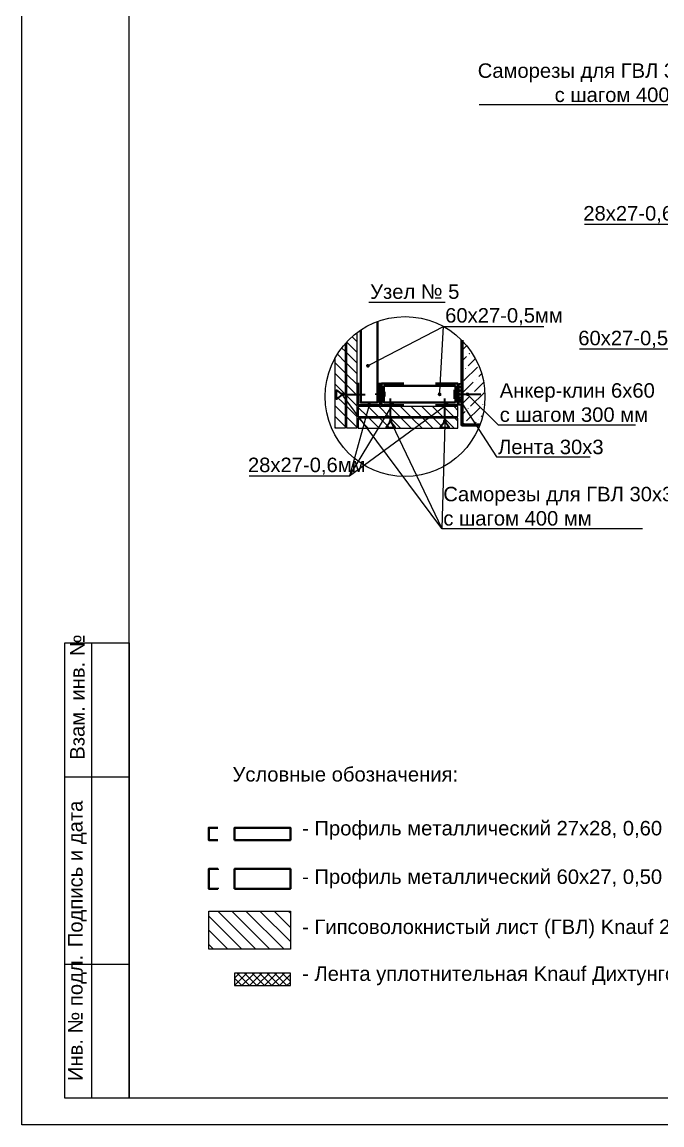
# Model space of a CAD drawing. Header units: millimetres. Extents: x 0 to 146, y 0 to 23.
# Drawn here: x 75.19 to 81.83, y 0.09 to 11.53 of the extents above; entities that cross this region are included whole.
import ezdxf

# ---------------------------------------------------------------- set-up
doc = ezdxf.new("R2010")
doc.units = ezdxf.units.MM
doc.layers.add('PDF _0', color=7, linetype='Continuous')
doc.layers.add('PDF _Текст', color=7, linetype='Continuous')
doc.styles.add('PDF GOST Common-Identity-H', font='arial.ttf')

msp = doc.modelspace()

# ---------------------------------------------------------------- linework, layer by layer
at = {"layer": 'PDF _0', "lineweight": 25}
for points in [[(75.186, 23.417), (108.171, 23.417), (108.171, 0.094), (75.186, 0.094)], [(76.297, 23.139), (107.893, 23.139), (107.893, 0.372), (76.297, 0.372)], [(79.722, 7.779), (79.749, 7.779), (79.749, 7.556), (79.722, 7.556)], [(79.708, 7.54), (78.675, 7.54), (78.675, 7.437), (79.708, 7.437)], [(79.708, 7.42), (78.675, 7.42), (78.675, 7.317), (79.708, 7.317)], [(75.631, 5.092), (76.297, 5.092), (76.297, 0.372), (75.631, 0.372)], [(77.123, 2.311), (77.971, 2.311), (77.971, 1.915), (77.123, 1.915)], [(77.391, 1.539), (77.971, 1.539), (77.971, 1.668), (77.391, 1.668)]]:
    msp.add_lwpolyline(points, close=True, dxfattribs=at)
for points in [[(82.854, 10.53), (82.84, 10.532), (82.013, 10.667), (81.985, 10.667), (79.928, 10.667)], [(79.576, 8.618), (78.785, 8.618)], [(78.659, 8.304), (78.659, 7.317), (78.556, 7.317), (78.556, 8.211)], [(78.659, 8.216), (78.613, 8.262)], [(78.539, 8.193), (78.539, 7.317), (78.436, 7.317), (78.436, 8.047)], [(78.539, 8.113), (78.505, 8.147)], [(78.659, 8.105), (78.556, 8.207)], [(79.749, 8.121), (79.797, 8.169)], [(78.539, 8.002), (78.46, 8.082)], [(78.659, 7.994), (78.556, 8.097)], [(79.749, 8.01), (79.799, 8.059)], [(79.813, 7.962), (79.887, 8.036)], [(78.539, 7.891), (78.436, 7.994)], [(78.659, 7.882), (78.556, 7.986)], [(79.749, 7.898), (79.757, 7.906)], [(79.771, 7.809), (79.91, 7.948)], [(78.539, 7.78), (78.436, 7.883)], [(78.659, 7.771), (78.556, 7.874)], [(79.749, 7.676), (79.868, 7.795)], [(79.882, 7.698), (79.973, 7.789)], [(79.924, 7.851), (79.952, 7.879)], [(78.539, 7.668), (78.436, 7.772)], [(78.539, 7.557), (78.436, 7.66)], [(78.659, 7.66), (78.556, 7.763)], [(79.84, 7.545), (79.979, 7.684)], [(78.539, 7.446), (78.436, 7.549)], [(79.016, 7.373), (79.022, 7.36), (79.54, 6.278), (78.526, 7.642), (78.518, 7.654)], [(78.659, 7.549), (78.556, 7.652)], [(79.749, 7.565), (79.826, 7.642)], [(79.816, 7.658), (79.826, 7.649), (80.126, 7.352), (80.153, 7.352), (81.552, 7.352)], [(78.539, 7.335), (78.436, 7.438)], [(78.659, 7.437), (78.556, 7.541)], [(78.771, 7.437), (78.675, 7.532)], [(78.882, 7.437), (78.779, 7.54)], [(78.993, 7.437), (78.89, 7.54)], [(79.105, 7.437), (79.001, 7.54)], [(79.216, 7.437), (79.113, 7.54)], [(79.327, 7.437), (79.224, 7.54)], [(79.438, 7.437), (79.335, 7.54)], [(79.55, 7.437), (79.446, 7.54)], [(79.661, 7.437), (79.558, 7.54)], [(79.708, 7.501), (79.669, 7.54)], [(79.749, 7.453), (79.785, 7.489)], [(79.799, 7.392), (79.938, 7.531)], [(79.952, 7.433), (79.961, 7.443)], [(78.446, 7.317), (78.436, 7.327)], [(78.659, 7.326), (78.556, 7.429)], [(78.557, 7.317), (78.556, 7.318)], [(78.779, 7.317), (78.676, 7.42)], [(78.891, 7.317), (78.787, 7.42)], [(79.002, 7.317), (78.899, 7.42)], [(79.113, 7.317), (79.01, 7.42)], [(79.224, 7.317), (79.121, 7.42)], [(79.336, 7.317), (79.232, 7.42)], [(79.447, 7.317), (79.344, 7.42)], [(79.558, 7.317), (79.455, 7.42)], [(79.571, 7.371), (79.571, 7.358), (79.54, 6.278), (79.568, 6.278), (81.625, 6.278)], [(79.669, 7.317), (79.566, 7.42)], [(79.708, 7.39), (79.677, 7.42)], [(79.868, 7.35), (79.896, 7.378)], [(75.908, 5.092), (75.908, 0.372)], [(75.631, 3.704), (76.297, 3.704)], [(75.631, 1.76), (76.297, 1.76)]]:
    msp.add_lwpolyline(points, dxfattribs=at)
at = {"layer": 'PDF _0', "color": 1, "lineweight": 25}
for points in [[(82.511, 10.168), (82.504, 10.157), (82.065, 9.427), (82.037, 9.427), (81.023, 9.427)], [(79.581, 7.548), (79.57, 7.54), (78.585, 6.819), (78.558, 6.819), (77.543, 6.819)], [(78.783, 7.543), (78.78, 7.53), (78.585, 6.819), (79.016, 7.533), (79.024, 7.545)]]:
    msp.add_lwpolyline(points, dxfattribs=at)
at = {"layer": 'PDF _0', "color": 5, "lineweight": 40}
for points in [[(78.7, 8.334), (78.7, 7.581), (78.874, 7.581), (78.874, 8.422)], [(77.217, 2.739), (77.217, 2.749), (77.123, 2.749), (77.123, 2.542), (77.217, 2.542), (77.217, 2.552)]]:
    msp.add_lwpolyline(points, dxfattribs=at)
at = {"layer": 'PDF _0', "color": 5, "lineweight": 25}
for points in [[(78.786, 7.969), (78.798, 7.975), (79.559, 8.369), (79.587, 8.369), (80.601, 8.369)], [(79.519, 7.681), (79.52, 7.695), (79.559, 8.369)], [(82.366, 7.53), (82.359, 7.541), (82.013, 8.134), (81.985, 8.134), (80.971, 8.134)]]:
    msp.add_lwpolyline(points, dxfattribs=at)
at = {"layer": 'PDF _0', "lineweight": 60}
msp.add_lwpolyline([(79.749, 8.227), (79.749, 7.35), (79.935, 7.35)], dxfattribs=at)
at = {"layer": 'PDF _0', "lineweight": 5}
for points in [[(79.826, 8.087), (79.828, 8.087), (79.828, 8.089), (79.826, 8.089)], [(79.785, 7.934), (79.787, 7.934), (79.787, 7.936), (79.785, 7.936)], [(79.896, 7.823), (79.898, 7.823), (79.898, 7.825), (79.896, 7.825)], [(79.854, 7.67), (79.856, 7.67), (79.856, 7.672), (79.854, 7.672)], [(79.966, 7.559), (79.968, 7.559), (79.968, 7.561), (79.966, 7.561)], [(79.813, 7.517), (79.815, 7.517), (79.815, 7.519), (79.813, 7.519)], [(79.771, 7.364), (79.773, 7.364), (79.773, 7.366), (79.771, 7.366)], [(79.924, 7.406), (79.926, 7.406), (79.926, 7.408), (79.924, 7.408)]]:
    msp.add_lwpolyline(points, close=True, dxfattribs=at)
at = {"layer": 'PDF _0', "color": 5, "lineweight": 0}
for points in [[(78.761, 7.965), (78.76, 7.961), (78.774, 7.962)], [(78.76, 7.961), (78.762, 7.956), (78.774, 7.962)], [(78.762, 7.97), (78.761, 7.965), (78.774, 7.962)], [(78.766, 7.973), (78.762, 7.97), (78.774, 7.962)], [(78.762, 7.956), (78.765, 7.952), (78.774, 7.962)], [(78.765, 7.952), (78.769, 7.95), (78.774, 7.962)], [(78.77, 7.975), (78.766, 7.973), (78.774, 7.962)], [(78.769, 7.95), (78.773, 7.949), (78.774, 7.962)], [(78.775, 7.976), (78.77, 7.975), (78.774, 7.962)], [(78.773, 7.949), (78.778, 7.949), (78.774, 7.962)], [(78.779, 7.975), (78.775, 7.976), (78.774, 7.962)], [(78.783, 7.972), (78.779, 7.975), (78.774, 7.962)], [(78.786, 7.969), (78.783, 7.972), (78.774, 7.962)], [(78.788, 7.964), (78.786, 7.969), (78.774, 7.962)], [(78.787, 7.959), (78.788, 7.964), (78.774, 7.962)], [(78.778, 7.949), (78.782, 7.951), (78.774, 7.962)], [(78.782, 7.951), (78.786, 7.955), (78.774, 7.962)], [(78.786, 7.955), (78.787, 7.959), (78.774, 7.962)], [(79.505, 7.67), (79.504, 7.665), (79.518, 7.667)], [(79.504, 7.665), (79.506, 7.661), (79.518, 7.667)], [(79.507, 7.675), (79.505, 7.67), (79.518, 7.667)], [(79.506, 7.661), (79.509, 7.657), (79.518, 7.667)], [(79.51, 7.678), (79.507, 7.675), (79.518, 7.667)], [(79.509, 7.657), (79.513, 7.654), (79.518, 7.667)], [(79.514, 7.68), (79.51, 7.678), (79.518, 7.667)], [(79.513, 7.654), (79.517, 7.653), (79.518, 7.667)], [(79.519, 7.681), (79.514, 7.68), (79.518, 7.667)], [(79.517, 7.653), (79.522, 7.654), (79.518, 7.667)], [(79.524, 7.68), (79.519, 7.681), (79.518, 7.667)], [(79.528, 7.677), (79.524, 7.68), (79.518, 7.667)], [(79.53, 7.673), (79.528, 7.677), (79.518, 7.667)], [(79.532, 7.669), (79.53, 7.673), (79.518, 7.667)], [(79.531, 7.664), (79.532, 7.669), (79.518, 7.667)], [(79.522, 7.654), (79.526, 7.656), (79.518, 7.667)], [(79.526, 7.656), (79.53, 7.66), (79.518, 7.667)], [(79.53, 7.66), (79.531, 7.664), (79.518, 7.667)]]:
    msp.add_lwpolyline(points, close=True, dxfattribs=at)
at = {"layer": 'PDF _0', "color": 1, "lineweight": 40}
for points in [[(78.898, 7.788), (78.898, 7.556), (78.675, 7.556), (78.675, 7.788)], [(79.146, 7.556), (78.915, 7.556), (78.915, 7.779), (79.146, 7.779)], [(79.477, 7.556), (79.708, 7.556), (79.708, 7.779), (79.477, 7.779)], [(77.217, 3.175), (77.123, 3.175), (77.123, 3.047), (77.217, 3.047)]]:
    msp.add_lwpolyline(points, dxfattribs=at)
at = {"layer": 'PDF _0', "color": 6, "lineweight": 20}
for points in [[(79.722, 7.767), (79.735, 7.779)], [(79.749, 7.764), (79.734, 7.779)], [(79.722, 7.73), (79.749, 7.757)], [(79.749, 7.727), (79.722, 7.754)], [(79.722, 7.693), (79.749, 7.72)], [(79.749, 7.69), (79.722, 7.717)], [(79.722, 7.656), (79.749, 7.682)], [(79.749, 7.653), (79.722, 7.68)], [(79.722, 7.619), (79.749, 7.645)], [(79.749, 7.616), (79.722, 7.642)], [(79.722, 7.582), (79.749, 7.608)], [(79.749, 7.579), (79.722, 7.605)], [(79.722, 7.568), (79.734, 7.556), (79.749, 7.571)]]:
    msp.add_lwpolyline(points, dxfattribs=at)
at = {"layer": 'PDF _0', "lineweight": 35}
for points in [[(78.509, 7.665), (78.448, 7.618), (78.448, 7.711), (78.509, 7.665), (78.747, 7.665)], [(79.668, 7.715), (79.668, 7.621)], [(79.668, 7.668), (79.945, 7.668)], [(79.01, 7.385), (78.963, 7.324), (79.056, 7.324), (79.01, 7.385), (79.01, 7.623)], [(79.571, 7.385), (79.525, 7.324), (79.618, 7.324), (79.571, 7.385), (79.571, 7.623)]]:
    msp.add_lwpolyline(points, dxfattribs=at)
at = {"layer": 'PDF _0', "lineweight": 0}
for points in [[(78.498, 7.672), (78.496, 7.668), (78.509, 7.665)], [(78.496, 7.668), (78.496, 7.663), (78.509, 7.665)], [(78.496, 7.663), (78.497, 7.658), (78.509, 7.665)], [(78.497, 7.658), (78.5, 7.655), (78.509, 7.665)], [(78.501, 7.676), (78.498, 7.672), (78.509, 7.665)], [(78.5, 7.655), (78.504, 7.652), (78.509, 7.665)], [(78.505, 7.678), (78.501, 7.676), (78.509, 7.665)], [(78.504, 7.652), (78.509, 7.651), (78.509, 7.665)], [(78.51, 7.678), (78.505, 7.678), (78.509, 7.665)], [(78.515, 7.677), (78.51, 7.678), (78.509, 7.665)], [(78.519, 7.675), (78.515, 7.677), (78.509, 7.665)], [(78.522, 7.671), (78.519, 7.675), (78.509, 7.665)], [(78.523, 7.666), (78.522, 7.671), (78.509, 7.665)], [(78.523, 7.661), (78.523, 7.666), (78.509, 7.665)], [(78.518, 7.654), (78.521, 7.657), (78.509, 7.665)], [(78.521, 7.657), (78.523, 7.661), (78.509, 7.665)], [(78.509, 7.651), (78.513, 7.651), (78.509, 7.665)], [(78.513, 7.651), (78.518, 7.654), (78.509, 7.665)], [(79.794, 7.674), (79.793, 7.669), (79.806, 7.668)], [(79.793, 7.669), (79.793, 7.664), (79.806, 7.668)], [(79.793, 7.664), (79.795, 7.66), (79.806, 7.668)], [(79.797, 7.678), (79.794, 7.674), (79.806, 7.668)], [(79.795, 7.66), (79.799, 7.657), (79.806, 7.668)], [(79.801, 7.68), (79.797, 7.678), (79.806, 7.668)], [(79.799, 7.657), (79.803, 7.655), (79.806, 7.668)], [(79.805, 7.682), (79.801, 7.68), (79.806, 7.668)], [(79.803, 7.655), (79.808, 7.654), (79.806, 7.668)], [(79.81, 7.681), (79.805, 7.682), (79.806, 7.668)], [(79.814, 7.679), (79.81, 7.681), (79.806, 7.668)], [(79.818, 7.676), (79.814, 7.679), (79.806, 7.668)], [(79.82, 7.672), (79.818, 7.676), (79.806, 7.668)], [(79.82, 7.667), (79.82, 7.672), (79.806, 7.668)], [(79.816, 7.658), (79.819, 7.662), (79.806, 7.668)], [(79.819, 7.662), (79.82, 7.667), (79.806, 7.668)], [(79.808, 7.654), (79.812, 7.655), (79.806, 7.668)], [(79.812, 7.655), (79.816, 7.658), (79.806, 7.668)], [(78.997, 7.391), (78.996, 7.386), (79.01, 7.385)], [(78.996, 7.386), (78.996, 7.381), (79.01, 7.385)], [(78.996, 7.381), (78.998, 7.377), (79.01, 7.385)], [(79, 7.395), (78.997, 7.391), (79.01, 7.385)], [(78.998, 7.377), (79.002, 7.374), (79.01, 7.385)], [(79.004, 7.398), (79, 7.395), (79.01, 7.385)], [(79.002, 7.374), (79.006, 7.372), (79.01, 7.385)], [(79.008, 7.399), (79.004, 7.398), (79.01, 7.385)], [(79.006, 7.372), (79.011, 7.371), (79.01, 7.385)], [(79.013, 7.399), (79.008, 7.399), (79.01, 7.385)], [(79.017, 7.397), (79.013, 7.399), (79.01, 7.385)], [(79.021, 7.393), (79.017, 7.397), (79.01, 7.385)], [(79.023, 7.389), (79.021, 7.393), (79.01, 7.385)], [(79.023, 7.384), (79.023, 7.389), (79.01, 7.385)], [(79.016, 7.373), (79.02, 7.376), (79.01, 7.385)], [(79.02, 7.376), (79.022, 7.379), (79.01, 7.385)], [(79.022, 7.379), (79.023, 7.384), (79.01, 7.385)], [(79.011, 7.371), (79.016, 7.373), (79.01, 7.385)], [(79.56, 7.392), (79.558, 7.388), (79.571, 7.385)], [(79.558, 7.388), (79.558, 7.383), (79.571, 7.385)], [(79.558, 7.383), (79.559, 7.379), (79.571, 7.385)], [(79.559, 7.379), (79.562, 7.375), (79.571, 7.385)], [(79.563, 7.396), (79.56, 7.392), (79.571, 7.385)], [(79.562, 7.375), (79.566, 7.372), (79.571, 7.385)], [(79.567, 7.398), (79.563, 7.396), (79.571, 7.385)], [(79.566, 7.372), (79.571, 7.371), (79.571, 7.385)], [(79.572, 7.399), (79.567, 7.398), (79.571, 7.385)], [(79.576, 7.398), (79.572, 7.399), (79.571, 7.385)], [(79.58, 7.395), (79.576, 7.398), (79.571, 7.385)], [(79.583, 7.392), (79.58, 7.395), (79.571, 7.385)], [(79.585, 7.387), (79.583, 7.392), (79.571, 7.385)], [(79.585, 7.382), (79.585, 7.387), (79.571, 7.385)], [(79.571, 7.371), (79.576, 7.372), (79.571, 7.385)], [(79.576, 7.372), (79.58, 7.374), (79.571, 7.385)], [(79.58, 7.374), (79.583, 7.378), (79.571, 7.385)], [(79.583, 7.378), (79.585, 7.382), (79.571, 7.385)]]:
    msp.add_lwpolyline(points, close=True, dxfattribs=at)
at = {"layer": 'PDF _0', "lineweight": 30}
for points in [[(78.95, 7.668), (78.85, 7.668)], [(78.95, 7.644), (78.95, 7.692)]]:
    msp.add_lwpolyline(points, dxfattribs=at)
at = {"layer": 'PDF _0', "color": 5, "lineweight": 40}
for points in [[(79.683, 7.581), (78.94, 7.581), (78.94, 7.755), (79.683, 7.755)], [(77.391, 2.542), (77.971, 2.542), (77.971, 2.749), (77.391, 2.749)]]:
    msp.add_lwpolyline(points, close=True, dxfattribs=at)
at = {"layer": 'PDF _0', "color": 1, "lineweight": 0}
for points in [[(78.775, 7.562), (78.773, 7.558), (78.787, 7.556)], [(78.773, 7.558), (78.774, 7.553), (78.787, 7.556)], [(78.774, 7.553), (78.776, 7.549), (78.787, 7.556)], [(78.777, 7.566), (78.775, 7.562), (78.787, 7.556)], [(78.776, 7.549), (78.779, 7.545), (78.787, 7.556)], [(78.781, 7.569), (78.777, 7.566), (78.787, 7.556)], [(78.779, 7.545), (78.783, 7.543), (78.787, 7.556)], [(78.786, 7.57), (78.781, 7.569), (78.787, 7.556)], [(78.783, 7.543), (78.788, 7.543), (78.787, 7.556)], [(78.791, 7.57), (78.786, 7.57), (78.787, 7.556)], [(78.795, 7.568), (78.791, 7.57), (78.787, 7.556)], [(78.798, 7.564), (78.795, 7.568), (78.787, 7.556)], [(78.8, 7.56), (78.798, 7.564), (78.787, 7.556)], [(78.801, 7.555), (78.8, 7.56), (78.787, 7.556)], [(78.788, 7.543), (78.793, 7.544), (78.787, 7.556)], [(78.793, 7.544), (78.797, 7.547), (78.787, 7.556)], [(78.797, 7.547), (78.799, 7.551), (78.787, 7.556)], [(78.799, 7.551), (78.801, 7.555), (78.787, 7.556)], [(79.018, 7.561), (79.017, 7.557), (79.031, 7.556)], [(79.017, 7.557), (79.018, 7.552), (79.031, 7.556)], [(79.02, 7.565), (79.018, 7.561), (79.031, 7.556)], [(79.018, 7.552), (79.02, 7.548), (79.031, 7.556)], [(79.024, 7.568), (79.02, 7.565), (79.031, 7.556)], [(79.02, 7.548), (79.024, 7.545), (79.031, 7.556)], [(79.028, 7.57), (79.024, 7.568), (79.031, 7.556)], [(79.024, 7.545), (79.028, 7.543), (79.031, 7.556)], [(79.033, 7.57), (79.028, 7.57), (79.031, 7.556)], [(79.028, 7.543), (79.033, 7.543), (79.031, 7.556)], [(79.038, 7.568), (79.033, 7.57), (79.031, 7.556)], [(79.041, 7.565), (79.038, 7.568), (79.031, 7.556)], [(79.044, 7.561), (79.041, 7.565), (79.031, 7.556)], [(79.044, 7.556), (79.044, 7.561), (79.031, 7.556)], [(79.033, 7.543), (79.037, 7.544), (79.031, 7.556)], [(79.037, 7.544), (79.041, 7.547), (79.031, 7.556)], [(79.041, 7.547), (79.043, 7.551), (79.031, 7.556)], [(79.043, 7.551), (79.044, 7.556), (79.031, 7.556)], [(79.58, 7.562), (79.578, 7.557), (79.592, 7.556)], [(79.578, 7.557), (79.579, 7.553), (79.592, 7.556)], [(79.579, 7.553), (79.581, 7.548), (79.592, 7.556)], [(79.582, 7.566), (79.58, 7.562), (79.592, 7.556)], [(79.581, 7.548), (79.585, 7.545), (79.592, 7.556)], [(79.586, 7.569), (79.582, 7.566), (79.592, 7.556)], [(79.585, 7.545), (79.589, 7.543), (79.592, 7.556)], [(79.591, 7.57), (79.586, 7.569), (79.592, 7.556)], [(79.589, 7.543), (79.594, 7.543), (79.592, 7.556)], [(79.595, 7.57), (79.591, 7.57), (79.592, 7.556)], [(79.6, 7.568), (79.595, 7.57), (79.592, 7.556)], [(79.603, 7.565), (79.6, 7.568), (79.592, 7.556)], [(79.605, 7.56), (79.603, 7.565), (79.592, 7.556)], [(79.606, 7.556), (79.605, 7.56), (79.592, 7.556)], [(79.594, 7.543), (79.598, 7.544), (79.592, 7.556)], [(79.598, 7.544), (79.602, 7.547), (79.592, 7.556)], [(79.602, 7.547), (79.605, 7.551), (79.592, 7.556)], [(79.605, 7.551), (79.606, 7.556), (79.592, 7.556)]]:
    msp.add_lwpolyline(points, close=True, dxfattribs=at)
at = {"layer": 'PDF _0', "color": 6, "lineweight": 0}
for points in [[(79.724, 7.609), (79.721, 7.605), (79.735, 7.6)], [(79.721, 7.605), (79.721, 7.6), (79.735, 7.6)], [(79.721, 7.6), (79.722, 7.595), (79.735, 7.6)], [(79.722, 7.595), (79.724, 7.591), (79.735, 7.6)], [(79.727, 7.612), (79.724, 7.609), (79.735, 7.6)], [(79.724, 7.591), (79.728, 7.588), (79.735, 7.6)], [(79.732, 7.614), (79.727, 7.612), (79.735, 7.6)], [(79.728, 7.588), (79.733, 7.587), (79.735, 7.6)], [(79.736, 7.614), (79.732, 7.614), (79.735, 7.6)], [(79.733, 7.587), (79.738, 7.587), (79.735, 7.6)], [(79.741, 7.613), (79.736, 7.614), (79.735, 7.6)], [(79.745, 7.61), (79.741, 7.613), (79.735, 7.6)], [(79.747, 7.606), (79.745, 7.61), (79.735, 7.6)], [(79.748, 7.601), (79.747, 7.606), (79.735, 7.6)], [(79.748, 7.596), (79.748, 7.601), (79.735, 7.6)], [(79.742, 7.589), (79.746, 7.592), (79.735, 7.6)], [(79.746, 7.592), (79.748, 7.596), (79.735, 7.6)], [(79.738, 7.587), (79.742, 7.589), (79.735, 7.6)]]:
    msp.add_lwpolyline(points, close=True, dxfattribs=at)
at = {"layer": 'PDF _0', "color": 6, "lineweight": 25}
for points in [[(79.742, 7.589), (79.749, 7.577), (80.108, 7.018), (80.136, 7.018), (81.08, 7.018)], [(77.597, 1.668), (77.468, 1.539), (77.391, 1.617), (77.441, 1.668)], [(77.391, 1.539), (77.519, 1.668)], [(77.418, 1.668), (77.546, 1.539), (77.674, 1.668)], [(77.496, 1.668), (77.624, 1.539), (77.752, 1.668)], [(77.574, 1.668), (77.702, 1.539), (77.83, 1.668)], [(77.651, 1.668), (77.779, 1.539), (77.908, 1.668)], [(77.729, 1.668), (77.857, 1.539), (77.971, 1.653)], [(77.807, 1.668), (77.935, 1.539), (77.971, 1.575)], [(77.971, 1.581), (77.885, 1.668)], [(77.971, 1.659), (77.962, 1.668)]]:
    msp.add_lwpolyline(points, dxfattribs=at)
at = {"layer": 'PDF _0', "color": 1, "lineweight": 40}
msp.add_lwpolyline([(77.391, 3.047), (77.971, 3.047), (77.971, 3.175), (77.391, 3.175)], close=True, dxfattribs=at)
at = {"layer": 'PDF _0', "lineweight": 20}
for points in [[(77.612, 1.915), (77.217, 2.311)], [(77.758, 1.915), (77.363, 2.311)], [(77.905, 1.915), (77.509, 2.311)], [(77.971, 1.995), (77.655, 2.311)], [(77.971, 2.141), (77.802, 2.311)], [(77.971, 2.288), (77.948, 2.311)], [(77.466, 1.915), (77.123, 2.258)], [(77.32, 1.915), (77.123, 2.112)], [(77.174, 1.915), (77.123, 1.966)]]:
    msp.add_lwpolyline(points, dxfattribs=at)
at = {"layer": 'PDF _0', "lineweight": 25}
msp.add_circle((79.16, 7.644), 0.829, dxfattribs=at)
at = {"layer": 'PDF _0', "color": 5, "lineweight": 25, "transparency": 33554559}
for points in [[(78.761, 7.965), (78.76, 7.961), (78.774, 7.962)], [(78.76, 7.961), (78.762, 7.956), (78.774, 7.962)], [(78.762, 7.97), (78.761, 7.965), (78.774, 7.962)], [(78.766, 7.973), (78.762, 7.97), (78.774, 7.962)], [(78.762, 7.956), (78.765, 7.952), (78.774, 7.962)], [(78.765, 7.952), (78.769, 7.95), (78.774, 7.962)], [(78.77, 7.975), (78.766, 7.973), (78.774, 7.962)], [(78.769, 7.95), (78.773, 7.949), (78.774, 7.962)], [(78.775, 7.976), (78.77, 7.975), (78.774, 7.962)], [(78.773, 7.949), (78.778, 7.949), (78.774, 7.962)], [(78.779, 7.975), (78.775, 7.976), (78.774, 7.962)], [(78.783, 7.972), (78.779, 7.975), (78.774, 7.962)], [(78.786, 7.969), (78.783, 7.972), (78.774, 7.962)], [(78.788, 7.964), (78.786, 7.969), (78.774, 7.962)], [(78.787, 7.959), (78.788, 7.964), (78.774, 7.962)], [(78.778, 7.949), (78.782, 7.951), (78.774, 7.962)], [(78.782, 7.951), (78.786, 7.955), (78.774, 7.962)], [(78.786, 7.955), (78.787, 7.959), (78.774, 7.962)], [(79.505, 7.67), (79.504, 7.665), (79.518, 7.667)], [(79.504, 7.665), (79.506, 7.661), (79.518, 7.667)], [(79.507, 7.675), (79.505, 7.67), (79.518, 7.667)], [(79.506, 7.661), (79.509, 7.657), (79.518, 7.667)], [(79.51, 7.678), (79.507, 7.675), (79.518, 7.667)], [(79.509, 7.657), (79.513, 7.654), (79.518, 7.667)], [(79.514, 7.68), (79.51, 7.678), (79.518, 7.667)], [(79.513, 7.654), (79.517, 7.653), (79.518, 7.667)], [(79.519, 7.681), (79.514, 7.68), (79.518, 7.667)], [(79.517, 7.653), (79.522, 7.654), (79.518, 7.667)], [(79.524, 7.68), (79.519, 7.681), (79.518, 7.667)], [(79.528, 7.677), (79.524, 7.68), (79.518, 7.667)], [(79.53, 7.673), (79.528, 7.677), (79.518, 7.667)], [(79.532, 7.669), (79.53, 7.673), (79.518, 7.667)], [(79.531, 7.664), (79.532, 7.669), (79.518, 7.667)], [(79.522, 7.654), (79.526, 7.656), (79.518, 7.667)], [(79.526, 7.656), (79.53, 7.66), (79.518, 7.667)], [(79.53, 7.66), (79.531, 7.664), (79.518, 7.667)]]:
    msp.add_solid(points, dxfattribs=at)
at = {"layer": 'PDF _0', "lineweight": 25, "transparency": 33554559}
for points in [[(78.498, 7.672), (78.496, 7.668), (78.509, 7.665)], [(78.496, 7.668), (78.496, 7.663), (78.509, 7.665)], [(78.496, 7.663), (78.497, 7.658), (78.509, 7.665)], [(78.497, 7.658), (78.5, 7.655), (78.509, 7.665)], [(78.501, 7.676), (78.498, 7.672), (78.509, 7.665)], [(78.5, 7.655), (78.504, 7.652), (78.509, 7.665)], [(78.505, 7.678), (78.501, 7.676), (78.509, 7.665)], [(78.504, 7.652), (78.509, 7.651), (78.509, 7.665)], [(78.51, 7.678), (78.505, 7.678), (78.509, 7.665)], [(78.515, 7.677), (78.51, 7.678), (78.509, 7.665)], [(78.519, 7.675), (78.515, 7.677), (78.509, 7.665)], [(78.522, 7.671), (78.519, 7.675), (78.509, 7.665)], [(78.523, 7.666), (78.522, 7.671), (78.509, 7.665)], [(78.523, 7.661), (78.523, 7.666), (78.509, 7.665)], [(78.518, 7.654), (78.521, 7.657), (78.509, 7.665)], [(78.521, 7.657), (78.523, 7.661), (78.509, 7.665)], [(78.509, 7.651), (78.513, 7.651), (78.509, 7.665)], [(78.513, 7.651), (78.518, 7.654), (78.509, 7.665)], [(79.794, 7.674), (79.793, 7.669), (79.806, 7.668)], [(79.793, 7.669), (79.793, 7.664), (79.806, 7.668)], [(79.793, 7.664), (79.795, 7.66), (79.806, 7.668)], [(79.797, 7.678), (79.794, 7.674), (79.806, 7.668)], [(79.795, 7.66), (79.799, 7.657), (79.806, 7.668)], [(79.801, 7.68), (79.797, 7.678), (79.806, 7.668)], [(79.799, 7.657), (79.803, 7.655), (79.806, 7.668)], [(79.805, 7.682), (79.801, 7.68), (79.806, 7.668)], [(79.803, 7.655), (79.808, 7.654), (79.806, 7.668)], [(79.81, 7.681), (79.805, 7.682), (79.806, 7.668)], [(79.814, 7.679), (79.81, 7.681), (79.806, 7.668)], [(79.818, 7.676), (79.814, 7.679), (79.806, 7.668)], [(79.82, 7.672), (79.818, 7.676), (79.806, 7.668)], [(79.82, 7.667), (79.82, 7.672), (79.806, 7.668)], [(79.816, 7.658), (79.819, 7.662), (79.806, 7.668)], [(79.819, 7.662), (79.82, 7.667), (79.806, 7.668)], [(79.808, 7.654), (79.812, 7.655), (79.806, 7.668)], [(79.812, 7.655), (79.816, 7.658), (79.806, 7.668)], [(78.997, 7.391), (78.996, 7.386), (79.01, 7.385)], [(78.996, 7.386), (78.996, 7.381), (79.01, 7.385)], [(78.996, 7.381), (78.998, 7.377), (79.01, 7.385)], [(79, 7.395), (78.997, 7.391), (79.01, 7.385)], [(78.998, 7.377), (79.002, 7.374), (79.01, 7.385)], [(79.004, 7.398), (79, 7.395), (79.01, 7.385)], [(79.002, 7.374), (79.006, 7.372), (79.01, 7.385)], [(79.008, 7.399), (79.004, 7.398), (79.01, 7.385)], [(79.006, 7.372), (79.011, 7.371), (79.01, 7.385)], [(79.013, 7.399), (79.008, 7.399), (79.01, 7.385)], [(79.017, 7.397), (79.013, 7.399), (79.01, 7.385)], [(79.021, 7.393), (79.017, 7.397), (79.01, 7.385)], [(79.023, 7.389), (79.021, 7.393), (79.01, 7.385)], [(79.023, 7.384), (79.023, 7.389), (79.01, 7.385)], [(79.016, 7.373), (79.02, 7.376), (79.01, 7.385)], [(79.02, 7.376), (79.022, 7.379), (79.01, 7.385)], [(79.022, 7.379), (79.023, 7.384), (79.01, 7.385)], [(79.011, 7.371), (79.016, 7.373), (79.01, 7.385)], [(79.56, 7.392), (79.558, 7.388), (79.571, 7.385)], [(79.558, 7.388), (79.558, 7.383), (79.571, 7.385)], [(79.558, 7.383), (79.559, 7.379), (79.571, 7.385)], [(79.559, 7.379), (79.562, 7.375), (79.571, 7.385)], [(79.563, 7.396), (79.56, 7.392), (79.571, 7.385)], [(79.562, 7.375), (79.566, 7.372), (79.571, 7.385)], [(79.567, 7.398), (79.563, 7.396), (79.571, 7.385)], [(79.566, 7.372), (79.571, 7.371), (79.571, 7.385)], [(79.572, 7.399), (79.567, 7.398), (79.571, 7.385)], [(79.576, 7.398), (79.572, 7.399), (79.571, 7.385)], [(79.58, 7.395), (79.576, 7.398), (79.571, 7.385)], [(79.583, 7.392), (79.58, 7.395), (79.571, 7.385)], [(79.585, 7.387), (79.583, 7.392), (79.571, 7.385)], [(79.585, 7.382), (79.585, 7.387), (79.571, 7.385)], [(79.571, 7.371), (79.576, 7.372), (79.571, 7.385)], [(79.576, 7.372), (79.58, 7.374), (79.571, 7.385)], [(79.58, 7.374), (79.583, 7.378), (79.571, 7.385)], [(79.583, 7.378), (79.585, 7.382), (79.571, 7.385)]]:
    msp.add_solid(points, dxfattribs=at)
at = {"layer": 'PDF _0', "color": 1, "lineweight": 25, "transparency": 33554559}
for points in [[(78.775, 7.562), (78.773, 7.558), (78.787, 7.556)], [(78.773, 7.558), (78.774, 7.553), (78.787, 7.556)], [(78.774, 7.553), (78.776, 7.549), (78.787, 7.556)], [(78.777, 7.566), (78.775, 7.562), (78.787, 7.556)], [(78.776, 7.549), (78.779, 7.545), (78.787, 7.556)], [(78.781, 7.569), (78.777, 7.566), (78.787, 7.556)], [(78.779, 7.545), (78.783, 7.543), (78.787, 7.556)], [(78.786, 7.57), (78.781, 7.569), (78.787, 7.556)], [(78.783, 7.543), (78.788, 7.543), (78.787, 7.556)], [(78.791, 7.57), (78.786, 7.57), (78.787, 7.556)], [(78.795, 7.568), (78.791, 7.57), (78.787, 7.556)], [(78.798, 7.564), (78.795, 7.568), (78.787, 7.556)], [(78.8, 7.56), (78.798, 7.564), (78.787, 7.556)], [(78.801, 7.555), (78.8, 7.56), (78.787, 7.556)], [(78.788, 7.543), (78.793, 7.544), (78.787, 7.556)], [(78.793, 7.544), (78.797, 7.547), (78.787, 7.556)], [(78.797, 7.547), (78.799, 7.551), (78.787, 7.556)], [(78.799, 7.551), (78.801, 7.555), (78.787, 7.556)], [(79.018, 7.561), (79.017, 7.557), (79.031, 7.556)], [(79.017, 7.557), (79.018, 7.552), (79.031, 7.556)], [(79.02, 7.565), (79.018, 7.561), (79.031, 7.556)], [(79.018, 7.552), (79.02, 7.548), (79.031, 7.556)], [(79.024, 7.568), (79.02, 7.565), (79.031, 7.556)], [(79.02, 7.548), (79.024, 7.545), (79.031, 7.556)], [(79.028, 7.57), (79.024, 7.568), (79.031, 7.556)], [(79.024, 7.545), (79.028, 7.543), (79.031, 7.556)], [(79.033, 7.57), (79.028, 7.57), (79.031, 7.556)], [(79.028, 7.543), (79.033, 7.543), (79.031, 7.556)], [(79.038, 7.568), (79.033, 7.57), (79.031, 7.556)], [(79.041, 7.565), (79.038, 7.568), (79.031, 7.556)], [(79.044, 7.561), (79.041, 7.565), (79.031, 7.556)], [(79.044, 7.556), (79.044, 7.561), (79.031, 7.556)], [(79.033, 7.543), (79.037, 7.544), (79.031, 7.556)], [(79.037, 7.544), (79.041, 7.547), (79.031, 7.556)], [(79.041, 7.547), (79.043, 7.551), (79.031, 7.556)], [(79.043, 7.551), (79.044, 7.556), (79.031, 7.556)], [(79.58, 7.562), (79.578, 7.557), (79.592, 7.556)], [(79.578, 7.557), (79.579, 7.553), (79.592, 7.556)], [(79.579, 7.553), (79.581, 7.548), (79.592, 7.556)], [(79.582, 7.566), (79.58, 7.562), (79.592, 7.556)], [(79.581, 7.548), (79.585, 7.545), (79.592, 7.556)], [(79.586, 7.569), (79.582, 7.566), (79.592, 7.556)], [(79.585, 7.545), (79.589, 7.543), (79.592, 7.556)], [(79.591, 7.57), (79.586, 7.569), (79.592, 7.556)], [(79.589, 7.543), (79.594, 7.543), (79.592, 7.556)], [(79.595, 7.57), (79.591, 7.57), (79.592, 7.556)], [(79.6, 7.568), (79.595, 7.57), (79.592, 7.556)], [(79.603, 7.565), (79.6, 7.568), (79.592, 7.556)], [(79.605, 7.56), (79.603, 7.565), (79.592, 7.556)], [(79.606, 7.556), (79.605, 7.56), (79.592, 7.556)], [(79.594, 7.543), (79.598, 7.544), (79.592, 7.556)], [(79.598, 7.544), (79.602, 7.547), (79.592, 7.556)], [(79.602, 7.547), (79.605, 7.551), (79.592, 7.556)], [(79.605, 7.551), (79.606, 7.556), (79.592, 7.556)]]:
    msp.add_solid(points, dxfattribs=at)
at = {"layer": 'PDF _0', "color": 6, "lineweight": 25, "transparency": 33554559}
for points in [[(79.724, 7.609), (79.721, 7.605), (79.735, 7.6)], [(79.721, 7.605), (79.721, 7.6), (79.735, 7.6)], [(79.721, 7.6), (79.722, 7.595), (79.735, 7.6)], [(79.722, 7.595), (79.724, 7.591), (79.735, 7.6)], [(79.727, 7.612), (79.724, 7.609), (79.735, 7.6)], [(79.724, 7.591), (79.728, 7.588), (79.735, 7.6)], [(79.732, 7.614), (79.727, 7.612), (79.735, 7.6)], [(79.728, 7.588), (79.733, 7.587), (79.735, 7.6)], [(79.736, 7.614), (79.732, 7.614), (79.735, 7.6)], [(79.733, 7.587), (79.738, 7.587), (79.735, 7.6)], [(79.741, 7.613), (79.736, 7.614), (79.735, 7.6)], [(79.745, 7.61), (79.741, 7.613), (79.735, 7.6)], [(79.747, 7.606), (79.745, 7.61), (79.735, 7.6)], [(79.748, 7.601), (79.747, 7.606), (79.735, 7.6)], [(79.748, 7.596), (79.748, 7.601), (79.735, 7.6)], [(79.742, 7.589), (79.746, 7.592), (79.735, 7.6)], [(79.746, 7.592), (79.748, 7.596), (79.735, 7.6)], [(79.738, 7.587), (79.742, 7.589), (79.735, 7.6)]]:
    msp.add_solid(points, dxfattribs=at)

# ---------------------------------------------------------------- texts
at = {"layer": 'PDF _Текст', "char_height": 0.15, "attachment_point": 4, "style": 'PDF GOST Common-Identity-H'}
for s, insert in [('Саморезы для ГВЛ 30x3,9', (79.914, 11)), ('с шагом 400 мм', (80.712, 10.771)), ('Узел № 5', (78.798, 8.731)), ('Анкер‐клин 6х60', (80.142, 7.685)), ('с шагом 300 мм', (80.142, 7.456)), ('Саморезы для ГВЛ 30x3,9', (79.557, 6.611)), ('с шагом 400 мм', (79.557, 6.381)), ('Условные обозначения:', (77.37, 3.728)), ('‐ Профиль металлический 27х28, 0,60 мм', (78.092, 3.148)), ('‐ Профиль металлический 60х27, 0,50 мм', (78.092, 2.645)), ('‐ Гипсоволокнистый лист (ГВЛ) Knauf 2500х1200х12,5 мм', (78.092, 2.126)), ('‐ Лента уплотнительная Knauf Дихтунгсбанд 30х3', (78.092, 1.64))]:
    msp.add_mtext(s, dxfattribs=dict(at, insert=insert))
at = {"layer": 'PDF _Текст', "color": 1, "char_height": 0.15, "attachment_point": 4, "style": 'PDF GOST Common-Identity-H'}
for insert in [(81.009, 9.53), (77.53, 6.922)]:
    msp.add_mtext('28х27‐0,6мм', dxfattribs=dict(at, insert=insert))
at = {"layer": 'PDF _Текст', "color": 5, "char_height": 0.15, "attachment_point": 4, "style": 'PDF GOST Common-Identity-H'}
for insert in [(79.576, 8.472), (80.957, 8.237)]:
    msp.add_mtext('60х27‐0,5мм', dxfattribs=dict(at, insert=insert))
at = {"layer": 'PDF _Текст', "color": 6, "insert": (80.125, 7.121), "char_height": 0.15, "attachment_point": 4, "style": 'PDF GOST Common-Identity-H'}
msp.add_mtext('Лента 30х3', dxfattribs=at)
at = {"layer": 'PDF _Текст', "char_height": 0.15, "attachment_point": 4, "rotation": 90, "style": 'PDF GOST Common-Identity-H'}
for s, insert in [('Взам. инв. №', (75.761, 3.88)), ('Подпись и дата', (75.761, 1.937)), ('Инв. № подл.', (75.761, 0.549))]:
    msp.add_mtext(s, dxfattribs=dict(at, insert=insert))

doc.saveas('drawing.dxf')
